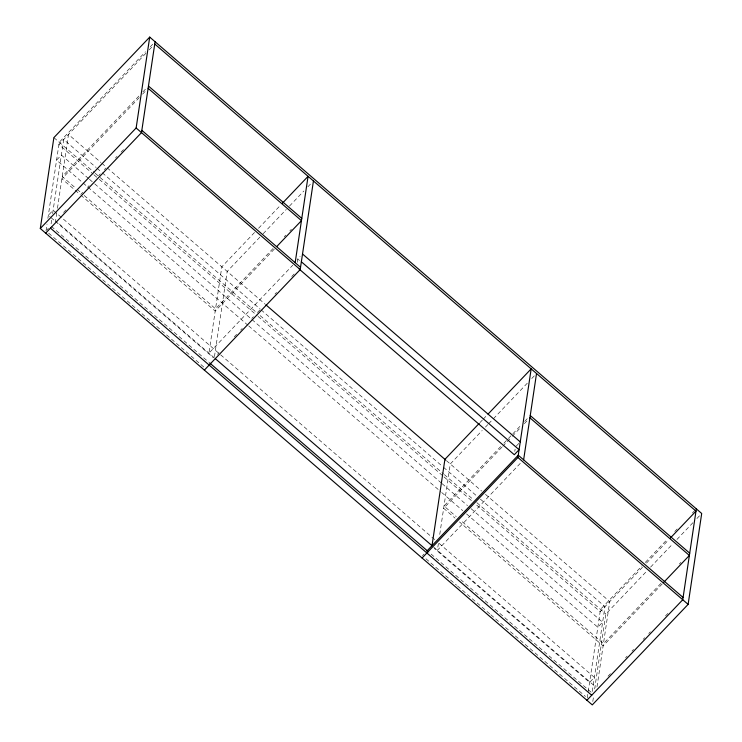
<?xml version="1.0" encoding="UTF-8"?>
<svg xmlns="http://www.w3.org/2000/svg" width="742" height="742" viewBox="0 0 742 742"><rect width="100%" height="100%" fill="white"/><g stroke="black" fill="none" stroke-linecap="round" stroke-linejoin="round"><path stroke-width="0.56" stroke-dasharray="3.71 2.78" d="M46.004 230.901L47.024 224.047M47.878 218.371L59.249 142.251L145.497 51.782M51.643 220.161L50.79 225.874L208.613 362.05M52.626 213.603L63.701 139.496L96.154 167.516M56.782 212.861L55.585 220.81L214.28 357.774M57.459 208.316L68.496 134.469L100.949 162.489M214.457 356.642L227.191 271.433L259.932 237.088M297.236 262.362L297.737 259.023L300.13 256.509M438.392 543.506L437.381 550.323L521.236 462.359M439.756 534.416L450.283 463.982L482.226 430.471M514.79 451.386L515.124 449.16M587.256 697.999L600.501 609.386L642.025 565.831M592.793 701.496L593.47 696.951M594.657 688.993L605.862 614.014L646.597 571.294M597.004 686.804L609.738 601.604L485.175 494.098M150.292 46.755L152.685 44.242M145.961 53.22L58.906 144.523L93.121 174.055M149.151 49.872L153.149 45.679M138.884 96.089L62.207 176.503L76.231 188.607M142.872 91.897L146.87 87.714M139.338 97.527L61.874 178.776L80.275 194.654M142.529 94.169L146.526 89.986M46.802 230.029L48.406 228.35M63.58 212.435L65.973 209.921M81.147 194.005L82.742 192.326M87.537 187.309L89.133 185.63M98.714 175.576L100.309 173.906M104.307 169.714L105.902 168.035M115.483 157.99L117.088 156.312M121.076 152.119L123.469 149.606M254.562 232.459L221.821 266.805L208.919 353.146L292.775 265.191M258.559 228.276L280.921 204.82M263.122 233.739L286.282 209.448M289.482 206.1L303.858 191.019M307.847 186.836L311.844 182.643M273.037 248.524L215.542 308.839L82.362 193.903M284.223 236.8L285.818 235.121M289.816 230.938L291.411 229.259M274.299 249.127L215.199 311.111L81.147 195.415M217.48 354.426L219.075 352.747M234.249 336.831L236.642 334.317M240.64 330.134L242.235 328.456M251.816 318.401L253.421 316.732M257.409 312.54L259.802 310.026M274.976 294.11L276.58 292.441M291.754 276.525L294.147 274.011M480.055 422.495L482.448 419.981M483.246 419.137L487.244 414.954M485.416 427.123L487.819 424.61M488.616 423.775L492.605 419.582M493.402 418.748L527.747 382.724M531.745 378.541L534.936 375.183M500.702 446.536L443.994 506.016L456.265 516.599M503.892 443.187L521.468 424.758M524.659 421.41L528.656 417.217M501.963 447.138L443.66 508.289L455.05 518.12M502.761 446.294L511.544 437.084M512.342 436.24L521.125 427.03M524.325 423.682L527.516 420.324M516.256 446.1L520.253 441.907M422.43 555.739L424.025 554.061M645.225 562.473L667.587 539.017M674.775 531.485L677.168 528.972M692.342 513.056L695.532 509.698M642.489 567.259L600.157 611.658L475.594 504.152M646.477 563.076L668.839 539.619M650.586 567.111L672.948 543.654M676.945 539.462L692.917 522.711M696.905 518.519L700.105 515.171M660.964 583.323L603.459 643.639L460.643 520.383M679.329 564.059L680.924 562.38M662.216 583.926L603.116 645.911L459.428 521.895M608.023 676.212L610.416 673.699M625.589 657.783L627.185 656.113M631.98 651.086L633.575 649.408M643.156 639.363L644.761 637.684M648.749 633.492L650.344 631.822M665.518 615.906L667.921 613.393M297.737 259.023L299.48 260.535M101.83 163.24L106.217 167.024M107.089 167.785L264.996 304.062M446.443 460.671L481.669 491.065M97.035 168.267L101.422 172.051M102.303 172.812L260.201 309.089M261.073 309.85L442.659 466.57M443.54 467.321L476.874 496.092M480.38 499.125L604.953 606.631L592.042 693.009L428.097 551.473M53.878 137.622L94.336 172.534M95.217 173.294L256.621 312.605M260.136 315.628L443.475 473.86M444.347 474.62L473.303 499.607M476.809 502.631L605.862 614.014M94.002 174.806L98.38 178.599M99.261 179.351L257.159 315.628M258.04 316.389L443.132 476.132M444.013 476.893L472.079 501.119M88.567 178.553L61.373 155.078L56.578 160.105L247.819 325.154M89.448 179.304L93.826 183.089M94.707 183.849L441.212 482.903M442.093 483.663L467.525 505.617M471.04 508.65L602.625 622.213L597.829 627.24L466.245 513.668M248.691 325.914L440.804 491.714M441.685 492.475L462.739 510.644M77.103 189.358L81.49 193.143M434.719 539.601L53.127 210.255L48.332 215.282L50.085 216.794M439.106 543.385L594.379 677.39L589.584 682.417L434.311 548.412M433.671 547.123L595.965 687.185M50.966 217.554L54.472 220.587M55.353 221.339L213.251 357.616M48.638 233.136L204.699 367.828M425.936 558.763L456.618 585.252M457.499 586.004L489.933 614.005M490.814 614.756L585.503 696.488"/><path stroke-width="1.11" d="M40.3 228.508L53.878 137.622L149.717 37.1L701.7 513.492L688.122 604.378L592.283 704.9L40.3 228.508L136.138 127.986L149.717 37.1M155.087 41.728L141.499 132.614L45.67 233.136M295.168 262.677L308.069 176.336L282.517 203.141M204.365 370.1L300.195 269.578L313.439 180.965M426.882 552.985L427.216 550.712L518.259 455.217L683.094 597.477M432.011 545.685L444.912 459.344L479.258 423.33M422.087 558.012L517.925 457.489L531.17 368.876L488.041 414.11M523.629 459.845L536.531 373.514M696.33 508.864L682.751 599.749L586.913 700.272M276.692 246.613L301.456 220.643L148.122 88.307M670.434 537.941L695.996 511.136L154.744 44.001M663.812 582.247L689.374 555.443L529.909 417.82M148.465 86.035L301.79 218.371M530.252 415.548L689.708 553.17M302.523 253.996L520.253 441.907M301.363 261.787L519.085 449.698L514.299 454.725L299.193 269.077M141.843 130.342L300.538 267.305M136.138 127.986L300.195 269.578M517.925 457.489L688.122 604.378M265.868 304.823L445.701 460.031M215.245 358.609L431.918 545.611M209.578 362.875L428.004 551.389M50.456 228.109L591.708 695.245"/></g></svg>
